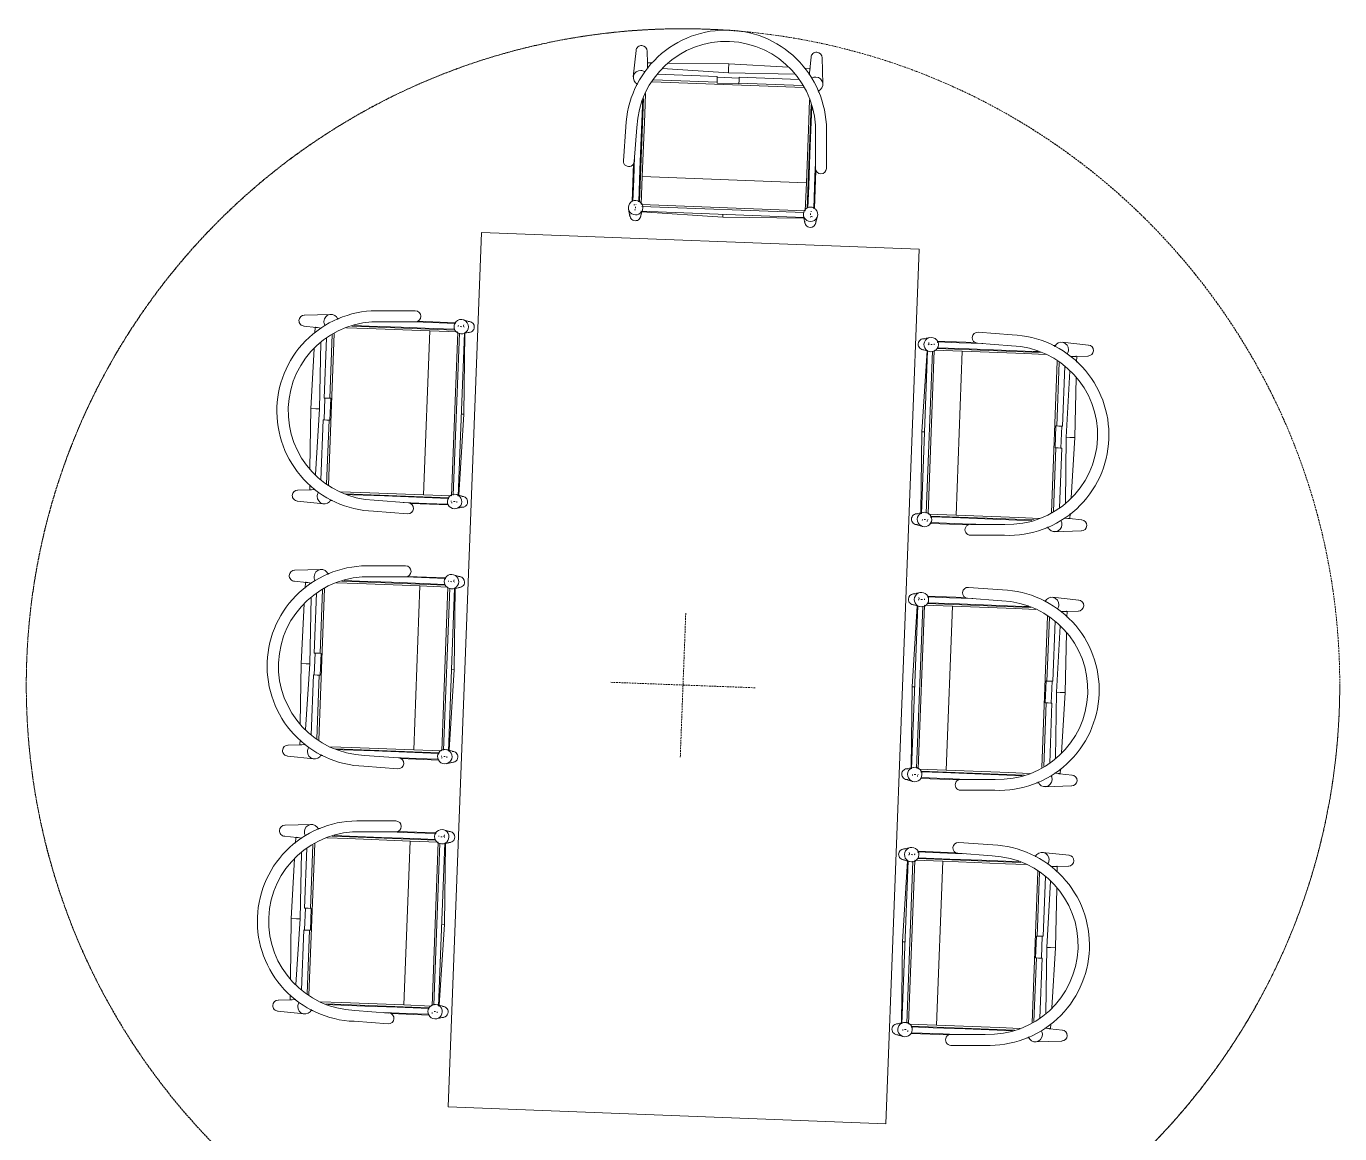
# Model space of a CAD drawing. Header units: millimetres. Extents: x 17567 to 83301, y -4294 to 56331.
# Drawn here: x 62990 to 66590, y 15094 to 18131 of the extents above; entities that cross this region are included whole.
import ezdxf

# ---------------------------------------------------------------- set-up
doc = ezdxf.new("R2010")
doc.units = ezdxf.units.MM
doc.header["$MEASUREMENT"] = 0
doc.linetypes.add('Hidden', pattern=[7.14375, 4.7625, -2.38125])
for name, color, linetype, lineweight in [('E-ELEC-EQPM', 71, 'Continuous', 13), ('E-ELEC-EQPM-HDLN', 91, 'Hidden', 13), ('I-FURN', 40, 'Continuous', 13)]:
    doc.layers.add(name, color=color, linetype=linetype, lineweight=lineweight)

# ---------------------------------------------------------------- blocks, each defined once
blk = doc.blocks.new('New Furniture_Chairs for Low Team Tables_NC6 - NC6-9584104-GA PLAN - LEVEL 11')
at = {"layer": 'I-FURN'}
for p, q in [((-255, 216.7), (-260, 143.7)), ((-222.7, 182.4), (-225, 216.7)), ((225, 216.7), (222.7, 182.1)), ((260, 143.7), (255, 216.7)), ((-207.4, 185.6), (-223.3, 185.3)), ((-221.7, 168.1), (-222.5, 180.2)), ((0, 189), (-163.7, 186.3)), ((165.1, 184.9), (0, 189)), ((0, 189), (0, 175.1)), ((222.9, 183.4), (208.9, 183.8)), ((222.6, 180.6), (221.7, 168.1)), ((-30, 153.7), (-194.5, 153.7)), ((-182, 168), (0, 165)), ((-30, 153.6), (-30, 153.7)), ((-30, 150.5), (-30, 153.6)), ((28.9, 151.5), (-30, 151.5)), ((-30, 143.6), (-30, 150.5)), ((0, 175.1), (0, 165)), ((0, 165), (180.5, 169.5)), ((194.5, 153.7), (30, 153.7)), ((30, 153.7), (30, 153.6)), ((30, 153.6), (30, 150.5)), ((30, 150.5), (30, 143.6)), ((219.7, 170.5), (222.1, 170.6)), ((-250, 125.3), (-250, 119.7)), ((-248, 125.3), (-248, 123.4)), ((-207.9, 132.5), (207.9, 132.5)), ((-204.6, 137.7), (-30, 137.7)), ((-30, 137.7), (-30, 143.6)), ((-30, 135.3), (-30, 137.7)), ((30, 135.3), (-30, 135.3)), ((30, 143.6), (30, 137.7)), ((30, 137.7), (204.6, 137.7)), ((30, 137.7), (30, 135.3)), ((248, 123.4), (248, 125.3)), ((250, 119.7), (250, 125.3)), ((-230, -198.4), (-230, 85.5)), ((-225, 42.9), (-225, 99.9)), ((225, 99.9), (225, 42.9)), ((230, 85.5), (230, -197.8)), ((-225, 42.9), (-225, -128.7)), ((225, -128.7), (225, 42.9)), ((-275, 6.2), (-278.5, -87.1)), ((-248.6, -88.2), (-245, 5.7)), ((245, 5.7), (248.6, -88.2)), ((278.5, -87.1), (275, 6.2)), ((-250, -93.8), (-250, -198.4)), ((250, -197.8), (250, -93.8)), ((-225, -128.7), (225, -128.7)), ((-225, -205.3), (-225, -128.7)), ((225, -204.4), (225, -128.7)), ((-248, -197.8), (-248, -198.4)), ((-240, -215.9), (-240, -211.9)), ((224.3, -205.5), (-224.4, -205.5)), ((-222, -210.4), (222.7, -210.4)), ((232, -197.8), (232, -198.4)), ((240, -211.9), (240, -215.9)), ((-259.3, -219.2), (-254.6, -238.9)), ((-240, -222.4), (-238.6, -222.4)), ((-225.4, -238.9), (-222.1, -225.2)), ((-222.8, -223.7), (225, -223.7)), ((-222.2, -225.4), (0, -231)), ((-222.1, -225.1), (-220.7, -219.2)), ((0, -223.7), (0, -230.8)), ((0, -231), (222.2, -225.4)), ((220.7, -219.2), (222.1, -225.1)), ((222.1, -225.2), (225.4, -238.9)), ((254.6, -238.9), (259.3, -219.2))]:
    blk.add_line(p, q, dxfattribs=at)
at = {"layer": 'I-FURN', "flags": 128}
for points in [[(-222.5, 178.6), (-222.5, 178.7), (-222.5, 179.1), (-222.5, 179.4), (-222.5, 179.6), (-222.5, 180), (-222.5, 180.1), (-222.6, 180.4), (-222.6, 180.7), (-222.6, 180.9), (-222.6, 181.3), (-222.7, 181.7), (-222.7, 181.9), (-222.8, 182.1), (-222.8, 182.4), (-222.9, 182.8), (-222.9, 183), (-223, 183.4), (-223, 183.7), (-223.2, 184.2), (-223.2, 184.7), (-223.3, 184.8)], [(222.7, 182), (222.7, 181.7), (222.6, 181.5), (222.6, 181.2), (222.6, 180.9), (222.6, 180.6), (222.5, 180.1), (222.5, 179.7), (222.5, 179.5), (222.5, 179.2), (222.5, 178.9), (222.5, 178.8), (222.5, 178.6), (222.5, 178.5), (222.6, 178.2)], [(222.7, 180.2), (222.7, 180.5), (222.6, 180.7), (222.6, 180.8), (222.6, 181.1), (222.6, 181.2), (222.6, 181.6)], [(-232, -197), (-232, -109.8), (-232, -21.8), (-232, 65.8), (-232, 79.8)], [(232, 79.8), (232, 37.9), (232, -49.9), (232, -137.9), (232, -197.8)], [(-248, -73.7), (-248, -137.9), (-248, -197.8)], [(248, -197), (248, -109.8), (248, -73.7)], [(-246.1, -196.9), (-246.4, -197), (-246.6, -197.1), (-246.7, -197.1), (-246.9, -197.2), (-247.1, -197.3), (-247.2, -197.3), (-247.4, -197.4), (-247.5, -197.5), (-247.6, -197.5), (-247.7, -197.6), (-247.8, -197.7), (-247.9, -197.7), (-248, -197.8), (-248, -197.8), (-248, -197.8), (-248, -197.8)], [(-242.5, -206.6), (-242.2, -206.6), (-241.9, -206.5), (-241.7, -206.5), (-241.3, -206.5), (-241.1, -206.5), (-240.9, -206.5), (-240.8, -206.5), (-240.6, -206.5), (-240.4, -206.5), (-240.1, -206.4), (-240, -206.4)], [(232, -197.8), (232, -197.8), (232, -197.8)], [(233.9, -196.9), (233.6, -197), (233.4, -197.1), (233.3, -197.1), (233.1, -197.2), (232.9, -197.3), (232.8, -197.3), (232.6, -197.4), (232.5, -197.5), (232.4, -197.5), (232.3, -197.6), (232.2, -197.7), (232.1, -197.7)], [(242.5, -206.6), (242.8, -206.7), (243.2, -206.7), (243.4, -206.8), (243.7, -206.8), (243.9, -206.9), (244.1, -206.9), (244.2, -207), (244.5, -207), (244.6, -207.1), (244.9, -207.1), (245, -207.2)], [(-222, -224.4), (-222, -224.5), (-222, -224.8), (-222.1, -225.1), (-222.2, -225.4), (-222.2, -225.4), (-222.2, -225.4), (-222.2, -225.4), (-222.2, -225.3)], [(222.2, -225.3), (222.2, -225.4), (222.2, -225.4), (222.1, -225.2), (222.1, -224.9), (222, -224.6), (222, -224.4)]]:
    blk.add_lwpolyline(points, dxfattribs=at)
at = {"layer": 'I-FURN'}
for centre, radius, start, end in [((0, 6.9), 275, 89.9999, 180.1379), ((0, 6.9), 275, 359.8621, 90.0001), ((0, 5.7), 245, 90.0009, 180), ((0, 5.7), 245, 0, 89.9991), ((-263.5, -87.7), 15, 177.8334, 357.8334), ((263.5, -87.7), 15, 182.1666, 2.1666)]:
    blk.add_arc(centre, radius, start, end, dxfattribs=at)
for centre, major_axis, ratio, start_param, end_param in [((-240, 215.7), (-15, 0), 0.987314, 4.712389, 6.283185), ((-240, 215.7), (15, 0), 0.987314, 0, 1.570796), ((240, 215.7), (-15, 0), 0.987314, 4.712389, 6.283185), ((240, 215.7), (15, 0), 0.987314, 0, 1.570796), ((-240, 142.4), (-20, 0), 0.987314, 4.712389, 7.463284), ((-240, 142.4), (20, 0), 0.987314, 1.029225, 1.570796), ((240, 142.4), (-20, 0), 0.987314, 4.712389, 5.235988), ((240, 142.4), (20, 0), 0.987314, 5.103087, 7.853982), ((-240, -214.6), (19.8, 0), 0.999107, 1.570796, 4.712389), ((-240, -214.6), (19.8, 0), 0.999107, 4.712389, 7.853982), ((240, -214.6), (19.8, 0), 0.999107, 1.570796, 4.712389), ((240, -214.6), (19.8, 0), 0.999107, 4.712389, 7.853982), ((-240, -235.4), (15, 0), 0.999107, 2.990675, 3.225299), ((-240, -235.4), (15, 0), 0.999107, 3.241417, 4.712389), ((-240, -235.4), (15, 0), 0.999107, 1.598086, 1.958235), ((-240, -235.4), (15, 0), 0.999107, 4.712389, 6.380255), ((240, -235.4), (15, 0), 0.999107, 3.046328, 4.712389), ((240, -235.4), (15, 0), 0.999107, 1.3885, 1.570796), ((240, -235.4), (15, 0), 0.999107, 4.712389, 6.424489), ((240, -235.4), (15, 0), 0.999107, 0.365985, 0.523599)]:
    blk.add_ellipse(centre, major_axis=major_axis, ratio=ratio, start_param=start_param, end_param=end_param, dxfattribs=at)
blk = doc.blocks.new('New Furniture_Chairs for Low Team Tables_NC6 - NC6-V74-GA PLAN - LEVEL 11')
at = {"layer": 'I-FURN'}
for p, q in [((-255, 216.7), (-260, 143.7)), ((-222.7, 182.4), (-225, 216.7)), ((225, 216.7), (222.7, 182.1)), ((260, 143.7), (255, 216.7)), ((-207.4, 185.6), (-223.3, 185.3)), ((-221.7, 168.1), (-222.5, 180.2)), ((0, 189), (-163.7, 186.3)), ((165.1, 184.9), (0, 189)), ((0, 189), (0, 175.1)), ((222.9, 183.4), (208.9, 183.8)), ((222.6, 180.6), (221.7, 168.1)), ((-30, 153.7), (-194.5, 153.7)), ((-182, 168), (0, 165)), ((-30, 153.6), (-30, 153.7)), ((-30, 150.5), (-30, 153.6)), ((30, 151.5), (-30, 151.5)), ((-30, 143.6), (-30, 150.5)), ((0, 175.1), (0, 165)), ((0, 165), (180.5, 169.5)), ((194.5, 153.7), (30, 153.7)), ((30, 153.7), (30, 153.6)), ((30, 153.6), (30, 150.5)), ((30, 150.5), (30, 143.6)), ((219.7, 170.5), (222.1, 170.6)), ((-250, 125.3), (-250, 119.7)), ((-248, 125.3), (-248, 123.4)), ((-207.9, 132.5), (207.9, 132.5)), ((-204.6, 137.7), (-30, 137.7)), ((-30, 137.7), (-30, 143.6)), ((-30, 135.3), (-30, 137.7)), ((30, 135.3), (-30, 135.3)), ((30, 143.6), (30, 137.7)), ((30, 137.7), (204.6, 137.7)), ((30, 137.7), (30, 135.3)), ((248, 123.4), (248, 125.3)), ((250, 119.7), (250, 125.3)), ((-230, -198.4), (-230, 85.5)), ((-225, 42.9), (-225, 99.9)), ((225, 99.9), (225, 42.9)), ((230, 85.5), (230, -198.4)), ((-225, 42.9), (-225, -128.7)), ((225, -128.7), (225, 42.9)), ((-275, 6.2), (-278.5, -87.1)), ((-248.6, -88.2), (-245, 5.7)), ((245, 5.7), (248.6, -88.2)), ((278.5, -87.1), (275, 6.2)), ((-250, -93.8), (-250, -198.4)), ((250, -198.4), (250, -93.8)), ((-225, -128.7), (225, -128.7)), ((-225, -205.3), (-225, -128.7)), ((225, -204.4), (225, -128.7)), ((-248, -197.8), (-248, -198.4)), ((-240, -215.9), (-240, -211.9)), ((224.3, -205.5), (-224.4, -205.5)), ((-222, -210.4), (222.7, -210.4)), ((232, -197.8), (232, -198.4)), ((240, -205.5), (238.6, -205.5)), ((240, -211.9), (240, -215.9)), ((-259.3, -219.2), (-254.6, -238.9)), ((-240, -222.4), (-238.6, -222.4)), ((-225.4, -238.9), (-222.1, -225.2)), ((-222.8, -223.7), (225, -223.7)), ((-222.2, -225.4), (0, -231)), ((-222.1, -225.1), (-220.7, -219.2)), ((0, -223.7), (0, -230.8)), ((0, -231), (222.2, -225.4)), ((220.7, -219.2), (222.1, -225.1)), ((222.1, -225.2), (225.4, -238.9)), ((254.6, -238.9), (259.3, -219.2))]:
    blk.add_line(p, q, dxfattribs=at)
at = {"layer": 'I-FURN', "flags": 128}
for points in [[(-222.5, 178.6), (-222.5, 178.7), (-222.5, 179.1), (-222.5, 179.4), (-222.5, 179.6), (-222.5, 180), (-222.5, 180.1), (-222.6, 180.4), (-222.6, 180.7), (-222.6, 180.9), (-222.6, 181.3), (-222.7, 181.7), (-222.7, 181.9), (-222.8, 182.1), (-222.8, 182.4), (-222.9, 182.8), (-222.9, 183), (-223, 183.4), (-223, 183.7), (-223.2, 184.2), (-223.2, 184.7), (-223.3, 184.8)], [(222.7, 182), (222.7, 181.7), (222.6, 181.5), (222.6, 181.2), (222.6, 180.9), (222.6, 180.6), (222.5, 180.1), (222.5, 179.7), (222.5, 179.5), (222.5, 179.2), (222.5, 178.9), (222.5, 178.8), (222.5, 178.6), (222.5, 178.5), (222.6, 178.2)], [(222.7, 180.2), (222.7, 180.5), (222.6, 180.7), (222.6, 180.8), (222.6, 181.1), (222.6, 181.2), (222.6, 181.6)], [(-232, -197), (-232, -109.8), (-232, -21.8), (-232, 65.8), (-232, 79.8)], [(232, 79.8), (232, 37.9), (232, -49.9), (232, -137.9), (232, -197.8)], [(-248, -73.7), (-248, -137.9), (-248, -197.8)], [(248, -197), (248, -109.8), (248, -73.7)], [(-246.1, -196.9), (-246.4, -197), (-246.6, -197.1), (-246.7, -197.1), (-246.9, -197.2), (-247.1, -197.3), (-247.2, -197.3), (-247.4, -197.4), (-247.5, -197.5), (-247.6, -197.5), (-247.7, -197.6), (-247.8, -197.7), (-247.9, -197.7), (-248, -197.8), (-248, -197.8), (-248, -197.8), (-248, -197.8)], [(-242.5, -206.6), (-242.2, -206.6), (-241.9, -206.5), (-241.7, -206.5), (-241.3, -206.5), (-241.1, -206.5), (-240.9, -206.5), (-240.8, -206.5), (-240.6, -206.5), (-240.4, -206.5), (-240.1, -206.4), (-240, -206.4)], [(233.9, -196.9), (233.6, -197), (233.4, -197.1), (233.3, -197.1), (233.1, -197.2), (232.9, -197.3), (232.8, -197.3), (232.6, -197.4), (232.5, -197.5), (232.4, -197.5), (232.3, -197.6), (232.2, -197.7), (232.1, -197.7), (232, -197.8), (232, -197.8), (232, -197.8), (232, -197.8)], [(242.5, -206.6), (242.8, -206.7), (243.2, -206.7), (243.4, -206.8), (243.7, -206.8), (243.9, -206.9), (244.1, -206.9), (244.2, -207), (244.5, -207), (244.6, -207.1), (244.9, -207.1), (245, -207.2)], [(-222, -224.4), (-222, -224.5), (-222, -224.8), (-222.1, -225.1), (-222.2, -225.4), (-222.2, -225.4), (-222.2, -225.4), (-222.2, -225.4), (-222.2, -225.3)], [(222.2, -225.3), (222.2, -225.4), (222.2, -225.4), (222.1, -225.2), (222.1, -224.9), (222, -224.6), (222, -224.4)]]:
    blk.add_lwpolyline(points, dxfattribs=at)
at = {"layer": 'I-FURN'}
for centre, radius, start, end in [((0, 6.9), 275, 89.9999, 180.1379), ((0, 6.9), 275, 359.8621, 90.0001), ((0, 5.7), 245, 90.0009, 180), ((0, 5.7), 245, 0, 89.9991), ((-263.5, -87.7), 15, 177.8334, 357.8334), ((263.5, -87.7), 15, 182.1666, 2.1666)]:
    blk.add_arc(centre, radius, start, end, dxfattribs=at)
for centre, major_axis, ratio, start_param, end_param in [((-240, 215.7), (-15, 0), 0.987314, 4.712389, 6.283185), ((-240, 215.7), (15, 0), 0.987314, 0, 1.570796), ((240, 215.7), (-15, 0), 0.987314, 4.712389, 6.283185), ((240, 215.7), (15, 0), 0.987314, 0, 1.570796), ((-240, 142.4), (-20, 0), 0.987314, 4.712389, 7.463284), ((-240, 142.4), (20, 0), 0.987314, 1.047198, 1.570796), ((240, 142.4), (-20, 0), 0.987314, 4.712389, 5.235988), ((240, 142.4), (20, 0), 0.987314, 5.103087, 7.853982), ((-240, -214.6), (19.8, 0), 0.999107, 1.570796, 4.712389), ((-240, -214.6), (19.8, 0), 0.999107, 4.712389, 7.853982), ((240, -214.6), (19.8, 0), 0.999107, 1.570796, 4.712389), ((240, -214.6), (19.8, 0), 0.999107, 4.712389, 7.853982), ((-240, -235.4), (15, 0), 0.999107, 2.990675, 3.225299), ((-240, -235.4), (15, 0), 0.999107, 3.241417, 4.712389), ((-240, -235.4), (15, 0), 0.999107, 1.624952, 1.958235), ((-240, -235.4), (15, 0), 0.999107, 4.712389, 6.380255), ((240, -235.4), (15, 0), 0.999107, 3.046328, 4.712389), ((240, -235.4), (15, 0), 0.999107, 1.3885, 1.570796), ((240, -235.4), (15, 0), 0.999107, 4.712389, 6.424489), ((240, -235.4), (15, 0), 0.999107, 0.365985, 0.523599)]:
    blk.add_ellipse(centre, major_axis=major_axis, ratio=ratio, start_param=start_param, end_param=end_param, dxfattribs=at)
blk = doc.blocks.new('New Furniture_Chairs for Low Team Tables_NC6 - NC6-V75-GA PLAN - LEVEL 11')
at = {"layer": 'I-FURN'}
for p, q in [((-255, 216.7), (-260, 143.7)), ((-222.7, 182.4), (-225, 216.7)), ((225, 216.7), (222.7, 182.1)), ((260, 143.7), (255, 216.7)), ((-207.4, 185.6), (-223.3, 185.3)), ((-221.7, 168.1), (-222.5, 180.2)), ((0, 189), (-163.7, 186.3)), ((165.1, 184.9), (0, 189)), ((0, 189), (0, 175.1)), ((222.9, 183.4), (208.9, 183.8)), ((222.6, 180.6), (221.7, 168.1)), ((-30, 153.7), (-194.5, 153.7)), ((-182, 168), (0, 165)), ((-30, 153.6), (-30, 153.7)), ((-30, 150.5), (-30, 153.6)), ((30, 151.5), (-30, 151.5)), ((-30, 143.6), (-30, 150.5)), ((0, 175.1), (0, 165)), ((0, 165), (180.5, 169.5)), ((194.5, 153.7), (30, 153.7)), ((30, 153.7), (30, 153.6)), ((30, 153.6), (30, 150.5)), ((30, 150.5), (30, 143.6)), ((219.7, 170.5), (222.1, 170.6)), ((-250, 125.3), (-250, 119.7)), ((-248, 125.3), (-248, 123.4)), ((-207.9, 132.5), (207.9, 132.5)), ((-204.6, 137.7), (-30, 137.7)), ((-30, 137.7), (-30, 143.6)), ((-30, 135.3), (-30, 137.7)), ((30, 135.3), (-30, 135.3)), ((30, 143.6), (30, 137.7)), ((30, 137.7), (204.6, 137.7)), ((30, 137.7), (30, 135.3)), ((248, 123.4), (248, 125.3)), ((250, 119.7), (250, 125.3)), ((-230, -197.8), (-230, 85.5)), ((-225, 42.9), (-225, 99.9)), ((225, 99.9), (225, 42.9)), ((230, 85.5), (230, -198.4)), ((-225, 42.9), (-225, -128.7)), ((225, -128.7), (225, 42.9)), ((-275, 6.2), (-278.5, -87.1)), ((-248.6, -88.2), (-245, 5.7)), ((245, 5.7), (248.6, -88.2)), ((278.5, -87.1), (275, 6.2)), ((-250, -93.8), (-250, -197.8)), ((250, -197.8), (250, -93.8)), ((-225, -128.7), (225, -128.7)), ((-225, -205.3), (-225, -128.7)), ((225, -204.4), (225, -128.7)), ((-248, -197.8), (-248, -198.4)), ((-240, -215.9), (-240, -211.9)), ((224.3, -205.5), (-224.4, -205.5)), ((-222, -210.4), (222.7, -210.4)), ((232, -197.8), (232, -198.4)), ((240, -205.5), (238.6, -205.5)), ((240, -211.9), (240, -215.9)), ((-259.3, -219.2), (-254.6, -238.9)), ((-240, -222.4), (-238.6, -222.4)), ((-225.4, -238.9), (-222.1, -225.2)), ((-222.8, -223.7), (225, -223.7)), ((-222.2, -225.4), (0, -231)), ((-222.1, -225.1), (-220.7, -219.2)), ((0, -223.7), (0, -230.8)), ((0, -231), (222.2, -225.4)), ((220.7, -219.2), (222.1, -225.1)), ((222.1, -225.2), (225.4, -238.9)), ((254.6, -238.9), (259.3, -219.2))]:
    blk.add_line(p, q, dxfattribs=at)
at = {"layer": 'I-FURN', "flags": 128}
for points in [[(-222.5, 178.6), (-222.5, 178.7), (-222.5, 179.1), (-222.5, 179.4), (-222.5, 179.6), (-222.5, 180), (-222.5, 180.1), (-222.6, 180.4), (-222.6, 180.7), (-222.6, 180.9), (-222.6, 181.3), (-222.7, 181.7), (-222.7, 181.9), (-222.8, 182.1), (-222.8, 182.4), (-222.9, 182.8), (-222.9, 183), (-223, 183.4), (-223, 183.7), (-223.2, 184.2), (-223.2, 184.7), (-223.3, 184.8)], [(222.7, 182), (222.7, 181.7), (222.6, 181.5), (222.6, 181.2), (222.6, 180.9), (222.6, 180.6), (222.5, 180.1), (222.5, 179.7), (222.5, 179.5), (222.5, 179.2), (222.5, 178.9), (222.5, 178.8), (222.5, 178.6), (222.5, 178.5), (222.6, 178.2)], [(222.7, 180.2), (222.7, 180.5), (222.6, 180.7), (222.6, 180.8), (222.6, 181.1), (222.6, 181.2), (222.6, 181.6)], [(-232, -197), (-232, -109.8), (-232, -21.8), (-232, 65.8), (-232, 79.8)], [(232, 79.8), (232, 37.9), (232, -49.9), (232, -137.9), (232, -197.8)], [(-248, -73.7), (-248, -137.9), (-248, -197.8)], [(248, -197), (248, -109.8), (248, -73.7)], [(-248, -197.8), (-248, -197.8), (-248, -197.8)], [(-246.1, -196.9), (-246.4, -197), (-246.6, -197.1), (-246.7, -197.1), (-246.9, -197.2), (-247.1, -197.3), (-247.2, -197.3), (-247.4, -197.4), (-247.5, -197.5), (-247.6, -197.5), (-247.7, -197.6), (-247.8, -197.7), (-247.9, -197.7)], [(-242.5, -206.6), (-242.2, -206.6), (-241.9, -206.5), (-241.7, -206.5), (-241.3, -206.5), (-241.1, -206.5), (-240.9, -206.5), (-240.8, -206.5), (-240.6, -206.5), (-240.4, -206.5), (-240.1, -206.4), (-240, -206.4)], [(233.9, -196.9), (233.6, -197), (233.4, -197.1), (233.3, -197.1), (233.1, -197.2), (232.9, -197.3), (232.8, -197.3), (232.6, -197.4), (232.5, -197.5), (232.4, -197.5), (232.3, -197.6), (232.2, -197.7), (232.1, -197.7), (232, -197.8), (232, -197.8), (232, -197.8), (232, -197.8)], [(242.5, -206.6), (242.8, -206.7), (243.2, -206.7), (243.4, -206.8), (243.7, -206.8), (243.9, -206.9), (244.1, -206.9), (244.2, -207), (244.5, -207), (244.6, -207.1), (244.9, -207.1), (245, -207.2)], [(-222, -224.4), (-222, -224.5), (-222, -224.8), (-222.1, -225.1), (-222.2, -225.4), (-222.2, -225.4), (-222.2, -225.4), (-222.2, -225.4), (-222.2, -225.3)], [(222.2, -225.3), (222.2, -225.4), (222.2, -225.4), (222.1, -225.2), (222.1, -224.9), (222, -224.6), (222, -224.4)]]:
    blk.add_lwpolyline(points, dxfattribs=at)
at = {"layer": 'I-FURN'}
for centre, radius, start, end in [((0, 6.9), 275, 89.9999, 180.1379), ((0, 6.9), 275, 359.8621, 90.0001), ((0, 5.7), 245, 90.0009, 180), ((0, 5.7), 245, 0, 89.9991), ((-263.5, -87.7), 15, 177.8334, 357.8334), ((263.5, -87.7), 15, 182.1666, 2.1666)]:
    blk.add_arc(centre, radius, start, end, dxfattribs=at)
for centre, major_axis, ratio, start_param, end_param in [((-240, 215.7), (-15, 0), 0.987314, 4.712389, 6.283185), ((-240, 215.7), (15, 0), 0.987314, 0, 1.570796), ((240, 215.7), (-15, 0), 0.987314, 4.712389, 6.283185), ((240, 215.7), (15, 0), 0.987314, 0, 1.570796), ((-240, 142.4), (-20, 0), 0.987314, 4.712389, 7.463284), ((-240, 142.4), (20, 0), 0.987314, 1.047198, 1.570796), ((240, 142.4), (-20, 0), 0.987314, 4.712389, 5.235988), ((240, 142.4), (20, 0), 0.987314, 5.103087, 7.853982), ((-240, -214.6), (19.8, 0), 0.999107, 2.268928, 4.712389), ((-240, -214.6), (19.8, 0), 0.999107, 1.570796, 2.217984), ((-240, -214.6), (19.8, 0), 0.999107, 4.712389, 7.853982), ((240, -214.6), (19.8, 0), 0.999107, 1.570796, 4.712389), ((240, -214.6), (19.8, 0), 0.999107, 4.712389, 7.853982), ((-240, -235.4), (15, 0), 0.999107, 2.990675, 3.225299), ((-240, -235.4), (15, 0), 0.999107, 3.241417, 4.712389), ((-240, -235.4), (15, 0), 0.999107, 1.598086, 1.958235), ((-240, -235.4), (15, 0), 0.999107, 4.712389, 6.380255), ((240, -235.4), (15, 0), 0.999107, 3.046328, 4.712389), ((240, -235.4), (15, 0), 0.999107, 1.3885, 1.570796), ((240, -235.4), (15, 0), 0.999107, 4.712389, 6.424489), ((240, -235.4), (15, 0), 0.999107, 0.365985, 0.523599)]:
    blk.add_ellipse(centre, major_axis=major_axis, ratio=ratio, start_param=start_param, end_param=end_param, dxfattribs=at)
blk = doc.blocks.new('New Furniture_Chairs for Low Team Tables_NC6 - NC6-9584126-GA PLAN - LEVEL 11')
at = {"layer": 'I-FURN'}
for p, q in [((-254.6, 238.9), (-259.3, 219.2)), ((-238.6, 222.4), (-240, 222.4)), ((-222.1, 225.2), (-225.4, 238.9)), ((225, 223.7), (-222.8, 223.7)), ((0, 231), (-222.2, 225.4)), ((-220.7, 219.2), (-222.1, 225.1)), ((222.2, 225.4), (0, 231)), ((0, 230.8), (0, 223.7)), ((222.1, 225.1), (220.7, 219.2)), ((225.4, 238.9), (222.1, 225.2)), ((259.3, 219.2), (254.6, 238.9)), ((-250, 198.4), (-250, 93.8)), ((-248, 198.4), (-248, 197.8)), ((-240, 211.9), (-240, 215.9)), ((-230, -85.5), (-230, 198.4)), ((-225, 128.7), (-225, 205.3)), ((-224.4, 205.5), (224.3, 205.5)), ((222.7, 210.4), (-222, 210.4)), ((225, 128.7), (225, 204.4)), ((230, 198.4), (230, -85.5)), ((232, 198.4), (232, 197.8)), ((240, 215.9), (240, 211.9)), ((250, 93.8), (250, 198.4)), ((-225, 128.7), (-225, -42.9)), ((225, 128.7), (-225, 128.7)), ((225, -42.9), (225, 128.7)), ((-275, -6.2), (-278.5, 87.1)), ((-248.6, 88.2), (-245, -5.7)), ((245, -5.7), (248.6, 88.2)), ((278.5, 87.1), (275, -6.2)), ((-225, -99.9), (-225, -42.9)), ((225, -42.9), (225, -99.9)), ((-260, -143.7), (-255, -216.7)), ((-250, -119.7), (-250, -125.3)), ((-248, -123.4), (-248, -125.3)), ((207.9, -132.5), (-207.9, -132.5)), ((-30, -137.7), (-204.6, -137.7)), ((-30, -137.7), (-30, -135.3)), ((-30, -135.3), (30, -135.3)), ((-30, -143.6), (-30, -137.7)), ((-30, -150.5), (-30, -143.6)), ((30, -135.3), (30, -137.7)), ((30, -137.7), (30, -143.6)), ((204.6, -137.7), (30, -137.7)), ((30, -143.6), (30, -150.5)), ((248, -125.3), (248, -123.4)), ((250, -125.3), (250, -119.7)), ((255, -216.7), (260, -143.7)), ((-222.5, -180.2), (-221.7, -168.1)), ((-194.5, -153.7), (-30, -153.7)), ((0, -165), (-182, -168)), ((-30, -153.6), (-30, -150.5)), ((-30, -151.5), (28.9, -151.5)), ((-30, -153.7), (-30, -153.6)), ((180.5, -169.5), (0, -165)), ((0, -165), (0, -175.1)), ((0, -175.1), (0, -189)), ((30, -150.5), (30, -153.6)), ((30, -153.6), (30, -153.7)), ((30, -153.7), (194.5, -153.7)), ((222.1, -170.6), (219.7, -170.5)), ((221.7, -168.1), (222.6, -180.6)), ((-225, -216.7), (-222.7, -182.4)), ((-223.3, -185.3), (-207.4, -185.6)), ((-163.7, -186.3), (0, -189)), ((0, -189), (165.1, -184.9)), ((208.9, -183.8), (222.9, -183.4)), ((222.7, -182.1), (225, -216.7))]:
    blk.add_line(p, q, dxfattribs=at)
at = {"layer": 'I-FURN', "flags": 128}
for points in [[(-222.2, 225.3), (-222.2, 225.4), (-222.2, 225.4), (-222.1, 225.2), (-222.1, 224.9), (-222, 224.6), (-222, 224.4)], [(222, 224.4), (222, 224.5), (222, 224.8), (222.1, 225.1), (222.2, 225.4), (222.2, 225.4), (222.2, 225.4), (222.2, 225.4), (222.2, 225.3)], [(-248, 197.8), (-248, 109.8), (-248, 73.7)], [(-248, 197.8), (-248, 197.8), (-248, 197.8), (-248, 197.8), (-247.9, 197.8), (-247.9, 197.7), (-247.8, 197.7), (-247.7, 197.6), (-247.6, 197.6), (-247.5, 197.5), (-247.3, 197.4), (-247.2, 197.3), (-247, 197.2), (-246.8, 197.1), (-246.7, 197.1), (-246.4, 197), (-246.3, 197), (-246.1, 196.9)], [(-240, 206.4), (-240.3, 206.5), (-240.7, 206.5), (-240.8, 206.5), (-241.2, 206.5), (-241.4, 206.5), (-241.6, 206.5), (-241.7, 206.5), (-242, 206.6), (-242.2, 206.6), (-242.4, 206.6), (-242.5, 206.6)], [(-232, -79.8), (-232, -37.9), (-232, 49.9), (-232, 137.9), (-232, 195.9)], [(232, 197.8), (232, 109.8), (232, 21.8), (232, -65.8), (232, -79.8)], [(232, 197.8), (232, 197.8), (232, 197.8), (232, 197.8), (232.1, 197.8), (232.1, 197.7), (232.2, 197.7), (232.3, 197.6), (232.4, 197.6), (232.5, 197.5), (232.7, 197.4), (232.8, 197.3), (233, 197.2), (233.2, 197.1), (233.3, 197.1), (233.6, 197), (233.7, 197), (233.9, 196.9)], [(245, 207.2), (244.7, 207.1), (244.4, 207), (244.2, 207), (243.8, 206.9), (243.7, 206.8), (243.4, 206.8), (243.3, 206.8), (243.1, 206.7), (242.9, 206.7), (242.6, 206.6), (242.5, 206.6)], [(248, 73.7), (248, 137.9), (248, 195.9)], [(-223.3, -184.8), (-223.2, -184.6), (-223, -183.7), (-222.9, -183.2), (-222.9, -182.9), (-222.8, -182.4), (-222.7, -182), (-222.7, -181.7), (-222.7, -181.4), (-222.6, -181), (-222.6, -180.7), (-222.6, -180.5), (-222.5, -180.2), (-222.5, -180), (-222.5, -179.9), (-222.5, -179.6), (-222.5, -179.5), (-222.5, -179.3), (-222.5, -179.1), (-222.5, -178.9), (-222.5, -178.6)], [(222.5, -178.2), (222.5, -178.6), (222.5, -178.8), (222.5, -179), (222.5, -179.3), (222.5, -179.7), (222.5, -179.9), (222.5, -180), (222.5, -180.3), (222.6, -180.6), (222.6, -180.8), (222.6, -181.2), (222.6, -181.5), (222.7, -182)], [(222.6, -181.6), (222.6, -181.3), (222.6, -181.1), (222.6, -180.9), (222.6, -180.7), (222.6, -180.6), (222.7, -180.4), (222.7, -180.3), (222.7, -180.1)]]:
    blk.add_lwpolyline(points, dxfattribs=at)
at = {"layer": 'I-FURN'}
for centre, radius, start, end in [((-263.5, 87.7), 15, 2.1666, 182.1666), ((263.5, 87.7), 15, 357.8334, 177.8334), ((0, -6.9), 275, 179.8621, 270.0001), ((0, -5.7), 245, 180, 269.9991), ((0, -5.7), 245, 270.0009, 360), ((0, -6.9), 275, 269.9999, 0.1379)]:
    blk.add_arc(centre, radius, start, end, dxfattribs=at)
for centre, major_axis, ratio, start_param, end_param in [((-240, 214.6), (19.8, 0), 0.999107, 1.570796, 4.712389), ((-240, 235.4), (15, 0), 0.999107, 3.057887, 3.29251), ((-240, 235.4), (15, 0), 0.999107, 1.570796, 3.041769), ((-240, 235.4), (15, 0), 0.999107, 4.32495, 4.685099), ((-240, 235.4), (15, 0), 0.999107, 6.186115, 7.853982), ((-240, 214.6), (19.8, 0), 0.999107, 4.712389, 7.853982), ((240, 214.6), (19.8, 0), 0.999107, 1.570796, 4.712389), ((240, 235.4), (15, 0), 0.999107, 1.570796, 3.236857), ((240, 235.4), (15, 0), 0.999107, 0.523599, 1.570796), ((240, 214.6), (19.8, 0), 0.999107, 4.712389, 7.853982), ((240, 235.4), (15, 0), 0.999107, 4.712389, 4.894686), ((240, 235.4), (15, 0), 0.999107, 5.759587, 5.9172), ((240, 235.4), (15, 0), 0.999107, 6.141882, 6.768072), ((-240, -142.4), (20, 0), 0.987314, 1.961494, 4.712389), ((240, -142.4), (-20, 0), 0.987314, 1.570796, 4.321691), ((-240, -142.4), (-20, 0), 0.987314, 1.570796, 2.112368), ((240, -142.4), (20, 0), 0.987314, 4.18879, 4.712389), ((-240, -215.7), (15, 0), 0.987314, 3.141593, 4.712389), ((-240, -215.7), (-15, 0), 0.987314, 1.570796, 3.141593), ((240, -215.7), (15, 0), 0.987314, 3.141593, 4.712389), ((240, -215.7), (-15, 0), 0.987314, 1.570796, 3.141593)]:
    blk.add_ellipse(centre, major_axis=major_axis, ratio=ratio, start_param=start_param, end_param=end_param, dxfattribs=at)
blk = doc.blocks.new('New Furniture_Chairs for Low Team Tables_NC6 - NC6-V76-GA PLAN - LEVEL 11')
at = {"layer": 'I-FURN'}
for p, q in [((-254.6, 238.9), (-259.3, 219.2)), ((-238.6, 222.4), (-240, 222.4)), ((-222.1, 225.2), (-225.4, 238.9)), ((225, 223.7), (-222.8, 223.7)), ((0, 231), (-222.2, 225.4)), ((-220.7, 219.2), (-222.1, 225.1)), ((222.2, 225.4), (0, 231)), ((0, 230.8), (0, 223.7)), ((222.1, 225.1), (220.7, 219.2)), ((225.4, 238.9), (222.1, 225.2)), ((259.3, 219.2), (254.6, 238.9)), ((-250, 198.4), (-250, 93.8)), ((-248, 198.4), (-248, 197.8)), ((-240, 211.9), (-240, 215.9)), ((-230, -85.5), (-230, 198.4)), ((-225, 128.7), (-225, 205.3)), ((-224.4, 205.5), (224.3, 205.5)), ((222.7, 210.4), (-222, 210.4)), ((225, 128.7), (225, 204.4)), ((230, 198.4), (230, -85.5)), ((232, 198.4), (232, 197.8)), ((238.6, 205.5), (240, 205.5)), ((240, 215.9), (240, 211.9)), ((250, 93.8), (250, 198.4)), ((-225, 128.7), (-225, -42.9)), ((225, 128.7), (-225, 128.7)), ((225, -42.9), (225, 128.7)), ((-275, -6.2), (-278.5, 87.1)), ((-248.6, 88.2), (-245, -5.7)), ((245, -5.7), (248.6, 88.2)), ((278.5, 87.1), (275, -6.2)), ((-225, -99.9), (-225, -42.9)), ((225, -42.9), (225, -99.9)), ((-260, -143.7), (-255, -216.7)), ((-250, -119.7), (-250, -125.3)), ((-248, -123.4), (-248, -125.3)), ((207.9, -132.5), (-207.9, -132.5)), ((-30, -137.7), (-204.6, -137.7)), ((-30, -137.7), (-30, -135.3)), ((-30, -135.3), (30, -135.3)), ((-30, -143.6), (-30, -137.7)), ((-30, -150.5), (-30, -143.6)), ((30, -135.3), (30, -137.7)), ((30, -137.7), (30, -143.6)), ((204.6, -137.7), (30, -137.7)), ((30, -143.6), (30, -150.5)), ((248, -125.3), (248, -123.4)), ((250, -125.3), (250, -119.7)), ((255, -216.7), (260, -143.7)), ((-222.5, -180.2), (-221.7, -168.1)), ((-194.5, -153.7), (-30, -153.7)), ((0, -165), (-182, -168)), ((-30, -153.6), (-30, -150.5)), ((-30, -151.5), (30, -151.5)), ((-30, -153.7), (-30, -153.6)), ((180.5, -169.5), (0, -165)), ((0, -165), (0, -175.1)), ((0, -175.1), (0, -189)), ((30, -150.5), (30, -153.6)), ((30, -153.6), (30, -153.7)), ((30, -153.7), (194.5, -153.7)), ((222.1, -170.6), (219.7, -170.5)), ((221.7, -168.1), (222.6, -180.6)), ((-225, -216.7), (-222.7, -182.4)), ((-223.3, -185.3), (-207.4, -185.6)), ((-163.7, -186.3), (0, -189)), ((0, -189), (165.1, -184.9)), ((208.9, -183.8), (222.9, -183.4)), ((222.7, -182.1), (225, -216.7))]:
    blk.add_line(p, q, dxfattribs=at)
at = {"layer": 'I-FURN', "flags": 128}
for points in [[(-222.2, 225.3), (-222.2, 225.4), (-222.2, 225.4), (-222.1, 225.2), (-222.1, 224.9), (-222, 224.6), (-222, 224.4)], [(222, 224.4), (222, 224.5), (222, 224.8), (222.1, 225.1), (222.2, 225.4), (222.2, 225.4), (222.2, 225.4), (222.2, 225.4), (222.2, 225.3)], [(-248, 197.8), (-248, 109.8), (-248, 73.7)], [(-248, 197.8), (-248, 197.8), (-248, 197.8), (-248, 197.8), (-247.9, 197.8), (-247.9, 197.7), (-247.8, 197.7), (-247.7, 197.6), (-247.6, 197.6), (-247.5, 197.5), (-247.3, 197.4), (-247.2, 197.3), (-247, 197.2), (-246.8, 197.1), (-246.7, 197.1), (-246.4, 197), (-246.3, 197), (-246.1, 196.9)], [(-240, 206.4), (-240.3, 206.5), (-240.7, 206.5), (-240.8, 206.5), (-241.2, 206.5), (-241.4, 206.5), (-241.6, 206.5), (-241.7, 206.5), (-242, 206.6), (-242.2, 206.6), (-242.4, 206.6), (-242.5, 206.6)], [(-232, -79.8), (-232, -37.9), (-232, 49.9), (-232, 137.9), (-232, 195.9)], [(232, 197.8), (232, 109.8), (232, 21.8), (232, -65.8), (232, -79.8)], [(232, 197.8), (232, 197.8), (232, 197.8), (232, 197.8), (232.1, 197.8), (232.1, 197.7), (232.2, 197.7), (232.3, 197.6), (232.4, 197.6), (232.5, 197.5), (232.7, 197.4), (232.8, 197.3), (233, 197.2), (233.2, 197.1), (233.3, 197.1), (233.6, 197), (233.7, 197), (233.9, 196.9)], [(245, 207.2), (244.7, 207.1), (244.4, 207), (244.2, 207), (243.8, 206.9), (243.7, 206.8), (243.4, 206.8), (243.3, 206.8), (243.1, 206.7), (242.9, 206.7), (242.6, 206.6), (242.5, 206.6)], [(248, 73.7), (248, 137.9), (248, 195.9)], [(-223.3, -184.8), (-223.2, -184.6), (-223, -183.7), (-222.9, -183.2), (-222.9, -182.9), (-222.8, -182.4), (-222.7, -182), (-222.7, -181.7), (-222.7, -181.4), (-222.6, -181), (-222.6, -180.7), (-222.6, -180.5), (-222.5, -180.2), (-222.5, -180), (-222.5, -179.9), (-222.5, -179.6), (-222.5, -179.5), (-222.5, -179.3), (-222.5, -179.1), (-222.5, -178.9), (-222.5, -178.6)], [(222.5, -178.2), (222.5, -178.6), (222.5, -178.8), (222.5, -179), (222.5, -179.3), (222.5, -179.7), (222.5, -179.9), (222.5, -180), (222.5, -180.3), (222.6, -180.6), (222.6, -180.8), (222.6, -181.2), (222.6, -181.5), (222.7, -182)], [(222.6, -181.6), (222.6, -181.3), (222.6, -181.1), (222.6, -180.9), (222.6, -180.7), (222.6, -180.6), (222.7, -180.4), (222.7, -180.3), (222.7, -180.1)]]:
    blk.add_lwpolyline(points, dxfattribs=at)
at = {"layer": 'I-FURN'}
for centre, radius, start, end in [((-263.5, 87.7), 15, 2.1666, 182.1666), ((263.5, 87.7), 15, 357.8334, 177.8334), ((0, -6.9), 275, 179.8621, 270.0001), ((0, -5.7), 245, 180, 269.9991), ((0, -5.7), 245, 270.0009, 360), ((0, -6.9), 275, 269.9999, 0.1379)]:
    blk.add_arc(centre, radius, start, end, dxfattribs=at)
for centre, major_axis, ratio, start_param, end_param in [((-240, 214.6), (19.8, 0), 0.999107, 1.570796, 4.712389), ((-240, 235.4), (15, 0), 0.999107, 3.057887, 3.29251), ((-240, 235.4), (15, 0), 0.999107, 1.570796, 3.041769), ((-240, 235.4), (15, 0), 0.999107, 4.32495, 4.658234), ((-240, 235.4), (15, 0), 0.999107, 6.186115, 7.853982), ((-240, 214.6), (19.8, 0), 0.999107, 4.712389, 7.853982), ((240, 214.6), (19.8, 0), 0.999107, 1.570796, 4.712389), ((240, 235.4), (15, 0), 0.999107, 1.570796, 3.236857), ((240, 235.4), (15, 0), 0.999107, 0.523599, 1.570796), ((240, 214.6), (19.8, 0), 0.999107, 4.712389, 7.853982), ((240, 235.4), (15, 0), 0.999107, 4.712389, 4.894686), ((240, 235.4), (15, 0), 0.999107, 5.759587, 5.9172), ((240, 235.4), (15, 0), 0.999107, 6.141882, 6.768072), ((-240, -142.4), (20, 0), 0.987314, 1.961494, 4.712389), ((240, -142.4), (-20, 0), 0.987314, 1.570796, 4.321691), ((-240, -142.4), (-20, 0), 0.987314, 1.570796, 2.094395), ((240, -142.4), (20, 0), 0.987314, 4.18879, 4.712389), ((-240, -215.7), (15, 0), 0.987314, 3.141593, 4.712389), ((-240, -215.7), (-15, 0), 0.987314, 1.570796, 3.141593), ((240, -215.7), (15, 0), 0.987314, 3.141593, 4.712389), ((240, -215.7), (-15, 0), 0.987314, 1.570796, 3.141593)]:
    blk.add_ellipse(centre, major_axis=major_axis, ratio=ratio, start_param=start_param, end_param=end_param, dxfattribs=at)
blk = doc.blocks.new('New Furniture_Chairs for Low Team Tables_NC6 - NC6-V77-GA PLAN - LEVEL 11')
at = {"layer": 'I-FURN'}
for p, q in [((-254.6, 238.9), (-259.3, 219.2)), ((-238.6, 222.4), (-240, 222.4)), ((-222.1, 225.2), (-225.4, 238.9)), ((225, 223.7), (-222.8, 223.7)), ((0, 231), (-222.2, 225.4)), ((-220.7, 219.2), (-222.1, 225.1)), ((222.2, 225.4), (0, 231)), ((0, 230.8), (0, 223.7)), ((222.1, 225.1), (220.7, 219.2)), ((225.4, 238.9), (222.1, 225.2)), ((259.3, 219.2), (254.6, 238.9)), ((-250, 198.4), (-250, 93.8)), ((-248, 198.4), (-248, 197.8)), ((-240, 211.9), (-240, 215.9)), ((-230, -85.5), (-230, 198.4)), ((-225, 128.7), (-225, 205.3)), ((-224.4, 205.5), (224.3, 205.5)), ((222.7, 210.4), (-222, 210.4)), ((225, 128.7), (225, 204.4)), ((230, 198.4), (230, -85.5)), ((232, 198.4), (232, 197.8)), ((238.6, 205.5), (240, 205.5)), ((240, 215.9), (240, 211.9)), ((250, 93.8), (250, 198.4)), ((-225, 128.7), (-225, -42.9)), ((225, 128.7), (-225, 128.7)), ((225, -42.9), (225, 128.7)), ((-275, -6.2), (-278.5, 87.1)), ((-248.6, 88.2), (-245, -5.7)), ((245, -5.7), (248.6, 88.2)), ((278.5, 87.1), (275, -6.2)), ((-225, -99.9), (-225, -42.9)), ((225, -42.9), (225, -99.9)), ((-260, -143.7), (-255, -216.7)), ((-250, -119.7), (-250, -125.3)), ((-248, -123.4), (-248, -125.3)), ((207.9, -132.5), (-207.9, -132.5)), ((-30, -137.7), (-204.6, -137.7)), ((-30, -137.7), (-30, -135.3)), ((-30, -135.3), (30, -135.3)), ((-30, -143.6), (-30, -137.7)), ((-30, -150.5), (-30, -143.6)), ((30, -135.3), (30, -137.7)), ((30, -137.7), (30, -143.6)), ((204.6, -137.7), (30, -137.7)), ((30, -143.6), (30, -150.5)), ((248, -125.3), (248, -123.4)), ((250, -125.3), (250, -119.7)), ((255, -216.7), (260, -143.7)), ((-222.5, -180.2), (-221.7, -168.1)), ((-194.5, -153.7), (-30, -153.7)), ((0, -165), (-182, -168)), ((-30, -153.6), (-30, -150.5)), ((-30, -151.5), (30, -151.5)), ((-30, -153.7), (-30, -153.6)), ((180.5, -169.5), (0, -165)), ((0, -165), (0, -175.1)), ((0, -175.1), (0, -189)), ((30, -150.5), (30, -153.6)), ((30, -153.6), (30, -153.7)), ((30, -153.7), (194.5, -153.7)), ((222.1, -170.6), (219.7, -170.5)), ((221.7, -168.1), (222.6, -180.6)), ((-225, -216.7), (-222.7, -182.4)), ((-223.3, -185.3), (-207.4, -185.6)), ((-163.7, -186.3), (0, -189)), ((0, -189), (165.1, -184.9)), ((208.9, -183.8), (222.9, -183.4)), ((222.7, -182.1), (225, -216.7))]:
    blk.add_line(p, q, dxfattribs=at)
at = {"layer": 'I-FURN', "flags": 128}
for points in [[(-222.2, 225.3), (-222.2, 225.4), (-222.2, 225.4), (-222.1, 225.2), (-222.1, 224.9), (-222, 224.6), (-222, 224.4)], [(222, 224.4), (222, 224.5), (222, 224.8), (222.1, 225.1), (222.2, 225.4), (222.2, 225.4), (222.2, 225.4), (222.2, 225.4), (222.2, 225.3)], [(-248, 197.8), (-248, 109.8), (-248, 73.7)], [(-248, 197.8), (-248, 197.8), (-248, 197.8), (-248, 197.8), (-247.9, 197.8), (-247.9, 197.7), (-247.8, 197.7), (-247.7, 197.6), (-247.6, 197.6), (-247.5, 197.5), (-247.3, 197.4), (-247.2, 197.3), (-247, 197.2), (-246.8, 197.1), (-246.7, 197.1), (-246.4, 197), (-246.3, 197), (-246.1, 196.9)], [(-240, 206.4), (-240.3, 206.5), (-240.7, 206.5), (-240.8, 206.5), (-241.2, 206.5), (-241.4, 206.5), (-241.6, 206.5), (-241.7, 206.5), (-242, 206.6), (-242.2, 206.6), (-242.4, 206.6), (-242.5, 206.6)], [(-232, -79.8), (-232, -37.9), (-232, 49.9), (-232, 137.9), (-232, 195.9)], [(232, 197.8), (232, 109.8), (232, 21.8), (232, -65.8), (232, -79.8)], [(232, 197.8), (232, 197.8), (232, 197.8), (232, 197.8), (232.1, 197.8), (232.1, 197.7), (232.2, 197.7), (232.3, 197.6), (232.4, 197.6), (232.5, 197.5), (232.7, 197.4), (232.8, 197.3), (233, 197.2), (233.2, 197.1), (233.3, 197.1), (233.6, 197), (233.7, 197), (233.9, 196.9)], [(245, 207.2), (244.7, 207.1), (244.4, 207), (244.2, 207), (243.8, 206.9), (243.7, 206.8), (243.4, 206.8), (243.3, 206.8), (243.1, 206.7), (242.9, 206.7), (242.6, 206.6), (242.5, 206.6)], [(248, 73.7), (248, 137.9), (248, 195.9)], [(-223.3, -184.8), (-223.2, -184.6), (-223, -183.7), (-222.9, -183.2), (-222.9, -182.9), (-222.8, -182.4), (-222.7, -182), (-222.7, -181.7), (-222.7, -181.4), (-222.6, -181), (-222.6, -180.7), (-222.6, -180.5), (-222.5, -180.2), (-222.5, -180), (-222.5, -179.9), (-222.5, -179.6), (-222.5, -179.5), (-222.5, -179.3), (-222.5, -179.1), (-222.5, -178.9), (-222.5, -178.6)], [(222.5, -178.2), (222.5, -178.6), (222.5, -178.8), (222.5, -179), (222.5, -179.3), (222.5, -179.7), (222.5, -179.9), (222.5, -180), (222.5, -180.3), (222.6, -180.6), (222.6, -180.8), (222.6, -181.2), (222.6, -181.5), (222.7, -182)], [(222.6, -181.6), (222.6, -181.3), (222.6, -181.1), (222.6, -180.9), (222.6, -180.7), (222.6, -180.6), (222.7, -180.4), (222.7, -180.3), (222.7, -180.1)]]:
    blk.add_lwpolyline(points, dxfattribs=at)
at = {"layer": 'I-FURN'}
for centre, radius, start, end in [((-263.5, 87.7), 15, 2.1666, 182.1666), ((263.5, 87.7), 15, 357.8334, 177.8334), ((0, -6.9), 275, 179.8621, 270.0001), ((0, -5.7), 245, 180, 269.9991), ((0, -5.7), 245, 270.0009, 360), ((0, -6.9), 275, 269.9999, 0.1379)]:
    blk.add_arc(centre, radius, start, end, dxfattribs=at)
for centre, major_axis, ratio, start_param, end_param in [((-240, 214.6), (19.8, 0), 0.999107, 1.570796, 4.014257), ((-240, 235.4), (15, 0), 0.999107, 3.057887, 3.29251), ((-240, 235.4), (15, 0), 0.999107, 1.570796, 3.041769), ((-240, 235.4), (15, 0), 0.999107, 4.32495, 4.685099), ((-240, 235.4), (15, 0), 0.999107, 6.186115, 7.853982), ((-240, 214.6), (19.8, 0), 0.999107, 4.712389, 7.853982), ((240, 214.6), (19.8, 0), 0.999107, 1.570796, 4.712389), ((240, 235.4), (15, 0), 0.999107, 1.570796, 3.236857), ((240, 235.4), (15, 0), 0.999107, 0.523599, 1.570796), ((240, 214.6), (19.8, 0), 0.999107, 4.712389, 7.853982), ((240, 235.4), (15, 0), 0.999107, 4.712389, 4.894686), ((240, 235.4), (15, 0), 0.999107, 5.759587, 5.9172), ((240, 235.4), (15, 0), 0.999107, 6.141882, 6.768072), ((-240, 214.6), (19.8, 0), 0.999107, 4.065202, 4.712389), ((-240, -142.4), (20, 0), 0.987314, 1.961494, 4.712389), ((240, -142.4), (-20, 0), 0.987314, 1.570796, 4.321691), ((-240, -142.4), (-20, 0), 0.987314, 1.570796, 2.094395), ((240, -142.4), (20, 0), 0.987314, 4.18879, 4.712389), ((-240, -215.7), (15, 0), 0.987314, 3.141593, 4.712389), ((-240, -215.7), (-15, 0), 0.987314, 1.570796, 3.141593), ((240, -215.7), (15, 0), 0.987314, 3.141593, 4.712389), ((240, -215.7), (-15, 0), 0.987314, 1.570796, 3.141593)]:
    blk.add_ellipse(centre, major_axis=major_axis, ratio=ratio, start_param=start_param, end_param=end_param, dxfattribs=at)
blk = doc.blocks.new('Existing Furniture_Rectangular Meeting Table_ET26 - ET26-9603294-GA PLAN - LEVEL 11')
at = {"layer": 'I-FURN'}
for p, q in [((1200, 600), (-1200, 600)), ((-1200, 600), (-1200, -600)), ((1200, -600), (1200, 600)), ((-1200, -600), (1200, -600))]:
    blk.add_line(p, q, dxfattribs=at)
blk = doc.blocks.new('POWER_DATA_DROPPER - POWER_DATA_DROPPER-10035737-GA PLAN - LEVEL 11')
at = {"layer": 'E-ELEC-EQPM-HDLN'}
for q in [(0, 200), (-200, 0), (0, -200), (200, 0)]:
    blk.add_line((0, 0), q, dxfattribs=at)
blk.add_circle((0, 0), 1800, dxfattribs=at)
for start, end in [(3.678, 176.322), (178.6916, 360)]:
    blk.add_arc((0, 0), 1800, start, end, dxfattribs=at)
blk = doc.blocks.new('New Furniture_Chairs for Low Team Tables_NC6 - NC6-V173-GA PLAN - LEVEL 11')
at = {"layer": 'I-FURN'}
for p, q in [((-254.6, 238.9), (-259.3, 219.2)), ((-238.6, 222.4), (-240, 222.4)), ((-222.1, 225.2), (-225.4, 238.9)), ((225, 223.7), (-222.8, 223.7)), ((0, 231), (-222.2, 225.4)), ((-220.7, 219.2), (-222.1, 225.1)), ((222.2, 225.4), (0, 231)), ((0, 230.8), (0, 223.7)), ((222.1, 225.1), (220.7, 219.2)), ((225.4, 238.9), (222.1, 225.2)), ((259.3, 219.2), (254.6, 238.9)), ((-250, 198.4), (-250, 93.8)), ((-248, 198.4), (-248, 197.8)), ((-240, 211.9), (-240, 215.9)), ((-230, -85.5), (-230, 198.4)), ((-225, 128.7), (-225, 205.3)), ((-224.4, 205.5), (224.3, 205.5)), ((222.7, 210.4), (-222, 210.4)), ((225, 128.7), (225, 204.4)), ((230, 198.4), (230, -85.5)), ((232, 198.4), (232, 197.8)), ((238.6, 205.5), (240, 205.5)), ((240, 215.9), (240, 211.9)), ((250, 93.8), (250, 198.4)), ((-225, 128.7), (-225, -42.9)), ((225, 128.7), (-225, 128.7)), ((225, -42.9), (225, 128.7)), ((-275, -6.2), (-278.5, 87.1)), ((-248.6, 88.2), (-245, -5.7)), ((245, -5.7), (248.6, 88.2)), ((278.5, 87.1), (275, -6.2)), ((-225, -99.5), (-225, -42.9)), ((225, -42.9), (225, -99.5)), ((-260, -143.7), (-255, -216.7)), ((-250, -119.7), (-250, -125.3)), ((-248, -123.4), (-248, -125.3)), ((207.9, -132.5), (-207.9, -132.5)), ((-30, -137.7), (-204.6, -137.7)), ((-30, -137.7), (-30, -135.3)), ((-30, -135.3), (30, -135.3)), ((-30, -143.6), (-30, -137.7)), ((-30, -150.5), (-30, -143.6)), ((30, -135.3), (30, -137.7)), ((30, -137.7), (30, -143.6)), ((204.6, -137.7), (30, -137.7)), ((30, -143.6), (30, -150.5)), ((248, -125.3), (248, -123.4)), ((250, -125.3), (250, -119.7)), ((255, -216.7), (260, -143.7)), ((-222.5, -180.2), (-221.7, -168.1)), ((-194.5, -153.7), (-30, -153.7)), ((0, -165), (-182, -168)), ((-30, -153.6), (-30, -150.5)), ((-30, -151.5), (30, -151.5)), ((-30, -153.7), (-30, -153.6)), ((180.5, -169.5), (0, -165)), ((0, -165), (0, -175.1)), ((0, -175.1), (0, -189)), ((30, -150.5), (30, -153.6)), ((30, -153.6), (30, -153.7)), ((30, -153.7), (194.5, -153.7)), ((222.1, -170.6), (219.7, -170.5)), ((221.7, -168.1), (222.6, -180.6)), ((-225, -216.7), (-222.7, -182.4)), ((-223.3, -185.3), (-207.4, -185.6)), ((-163.7, -186.3), (0, -189)), ((0, -189), (165.1, -184.9)), ((208.9, -183.8), (222.9, -183.4)), ((222.7, -182.1), (225, -216.7))]:
    blk.add_line(p, q, dxfattribs=at)
at = {"layer": 'I-FURN', "flags": 128}
for points in [[(-222.2, 225.3), (-222.2, 225.4), (-222.2, 225.4), (-222.1, 225.2), (-222.1, 224.9), (-222, 224.6), (-222, 224.4), (-221.9, 224), (-221.9, 223.9)], [(221.9, 223.9), (221.9, 224.1), (221.9, 224.3), (222, 224.5), (222, 224.8), (222.1, 225.1), (222.2, 225.4), (222.2, 225.4), (222.2, 225.4), (222.2, 225.4), (222.2, 225.3)], [(-248, 197.8), (-248, 109.8), (-248, 73.7)], [(-248, 197.8), (-248, 197.8), (-248, 197.8), (-248, 197.8), (-247.9, 197.8), (-247.9, 197.7), (-247.8, 197.7), (-247.7, 197.6), (-247.6, 197.6), (-247.5, 197.5), (-247.3, 197.4), (-247.2, 197.3), (-247, 197.2), (-246.8, 197.1), (-246.7, 197.1), (-246.4, 197), (-246.3, 197), (-246.1, 196.9)], [(-240, 206.4), (-240.3, 206.5), (-240.7, 206.5), (-240.8, 206.5), (-241.2, 206.5), (-241.4, 206.5), (-241.6, 206.5), (-241.7, 206.5), (-242, 206.6), (-242.2, 206.6), (-242.4, 206.6), (-242.5, 206.6)], [(-232, -79.8), (-232, -37.9), (-232, 49.9), (-232, 137.9), (-232, 197)], [(232, 197.8), (232, 109.8), (232, 21.8), (232, -65.8), (232, -79.8)], [(232, 197.8), (232, 197.8), (232, 197.8), (232, 197.8), (232.1, 197.8), (232.1, 197.7), (232.2, 197.7), (232.3, 197.6), (232.4, 197.6), (232.5, 197.5), (232.7, 197.4), (232.8, 197.3), (233, 197.2), (233.2, 197.1), (233.3, 197.1), (233.6, 197), (233.7, 197), (233.9, 196.9)], [(245, 207.2), (244.7, 207.1), (244.4, 207), (244.2, 207), (243.8, 206.9), (243.7, 206.8), (243.4, 206.8), (243.3, 206.8), (243.1, 206.7), (242.9, 206.7), (242.6, 206.6), (242.5, 206.6)], [(248, 73.7), (248, 137.9), (248, 197)], [(-223.3, -184.8), (-223.2, -184.6), (-223, -183.7), (-222.9, -183.2), (-222.9, -182.9), (-222.8, -182.4), (-222.7, -182), (-222.7, -181.7), (-222.7, -181.4), (-222.6, -181), (-222.6, -180.7), (-222.6, -180.5), (-222.5, -180.2), (-222.5, -180), (-222.5, -179.9), (-222.5, -179.6), (-222.5, -179.5), (-222.5, -179.3), (-222.5, -179.1), (-222.5, -178.9), (-222.5, -178.6)], [(222.5, -178.2), (222.5, -178.6), (222.5, -178.8), (222.5, -179), (222.5, -179.3), (222.5, -179.7), (222.5, -179.9), (222.5, -180), (222.5, -180.3), (222.6, -180.6), (222.6, -180.8), (222.6, -181.2), (222.6, -181.5), (222.7, -182)], [(222.6, -181.6), (222.6, -181.3), (222.6, -181.1), (222.6, -180.9), (222.6, -180.7), (222.6, -180.6), (222.7, -180.4), (222.7, -180.3), (222.7, -180.1)]]:
    blk.add_lwpolyline(points, dxfattribs=at)
at = {"layer": 'I-FURN'}
for centre, radius, start, end in [((-263.5, 87.7), 15, 2.1666, 182.1666), ((263.5, 87.7), 15, 357.8334, 177.8334), ((0, -6.9), 275, 179.8621, 270.0001), ((0, -5.7), 245, 180, 269.9991), ((0, -5.7), 245, 270.0009, 360), ((0, -6.9), 275, 269.9999, 0.1379)]:
    blk.add_arc(centre, radius, start, end, dxfattribs=at)
for centre, major_axis, ratio, start_param, end_param in [((-240, 214.6), (19.8, 0), 0.999107, 1.570796, 4.014257), ((-240, 235.4), (15, 0), 0.999107, 3.057887, 3.29251), ((-240, 235.4), (15, 0), 0.999107, 1.570796, 3.041769), ((-240, 235.4), (15, 0), 0.999107, 4.32495, 4.685099), ((-240, 235.4), (15, 0), 0.999107, 6.186115, 7.853982), ((-240, 214.6), (19.8, 0), 0.999107, 0.523599, 1.570796), ((-240, 214.6), (19.8, 0), 0.999107, 4.712389, 6.769572), ((240, 214.6), (19.8, 0), 0.999107, 1.570796, 4.712389), ((240, 235.4), (15, 0), 0.999107, 1.570796, 3.236857), ((240, 235.4), (15, 0), 0.999107, 6.141882, 7.853982), ((240, 214.6), (19.8, 0), 0.999107, 0.523599, 1.570796), ((240, 214.6), (19.8, 0), 0.999107, 4.712389, 6.769572), ((240, 235.4), (15, 0), 0.999107, 4.712389, 4.894686), ((240, 235.4), (15, 0), 0.999107, 5.759587, 5.9172), ((-240, 214.6), (19.8, 0), 0.999107, 4.055848, 4.712389), ((-240, -142.4), (20, 0), 0.987314, 1.961494, 4.712389), ((240, -142.4), (-20, 0), 0.987314, 1.570796, 4.321691), ((-240, -142.4), (-20, 0), 0.987314, 1.570796, 2.094395), ((240, -142.4), (20, 0), 0.987314, 4.18879, 4.712389), ((-240, -215.7), (15, 0), 0.987314, 3.141593, 4.712389), ((-240, -215.7), (-15, 0), 0.987314, 1.570796, 3.141593), ((240, -215.7), (15, 0), 0.987314, 3.141593, 4.712389), ((240, -215.7), (-15, 0), 0.987314, 1.570796, 3.141593)]:
    blk.add_ellipse(centre, major_axis=major_axis, ratio=ratio, start_param=start_param, end_param=end_param, dxfattribs=at)

msp = doc.modelspace()

# ---------------------------------------------------------------- block references
at = {"layer": 'E-ELEC-EQPM', "rotation": 267.8165250542611}
msp.add_blockref('POWER_DATA_DROPPER - POWER_DATA_DROPPER-10035737-GA PLAN - LEVEL 11', (64789.6, 16324.3), dxfattribs=at)
at = {"layer": 'I-FURN'}
for name, p, rotation in [('New Furniture_Chairs for Low Team Tables_NC6 - NC6-V173-GA PLAN - LEVEL 11', (64907.7, 17838.8), 177.8165250542611), ('Existing Furniture_Rectangular Meeting Table_ET26 - ET26-9603294-GA PLAN - LEVEL 11', (64791.2, 16343.3), 87.81652505426094), ('New Furniture_Chairs for Low Team Tables_NC6 - NC6-V77-GA PLAN - LEVEL 11', (63958.2, 17075.6), 267.8165250542611), ('New Furniture_Chairs for Low Team Tables_NC6 - NC6-V75-GA PLAN - LEVEL 11', (65675.1, 17010.1), 267.8165250542611), ('New Furniture_Chairs for Low Team Tables_NC6 - NC6-V76-GA PLAN - LEVEL 11', (63931.5, 16376.1), 267.8165250542611), ('New Furniture_Chairs for Low Team Tables_NC6 - NC6-V74-GA PLAN - LEVEL 11', (65648.4, 16310.6), 267.8165250542611), ('New Furniture_Chairs for Low Team Tables_NC6 - NC6-9584126-GA PLAN - LEVEL 11', (63904.8, 15676.6), 267.8165250542611), ('New Furniture_Chairs for Low Team Tables_NC6 - NC6-9584104-GA PLAN - LEVEL 11', (65621.7, 15611.1), 267.8165250542611)]:
    msp.add_blockref(name, p, dxfattribs=dict(at, rotation=rotation))

doc.saveas('drawing.dxf')
